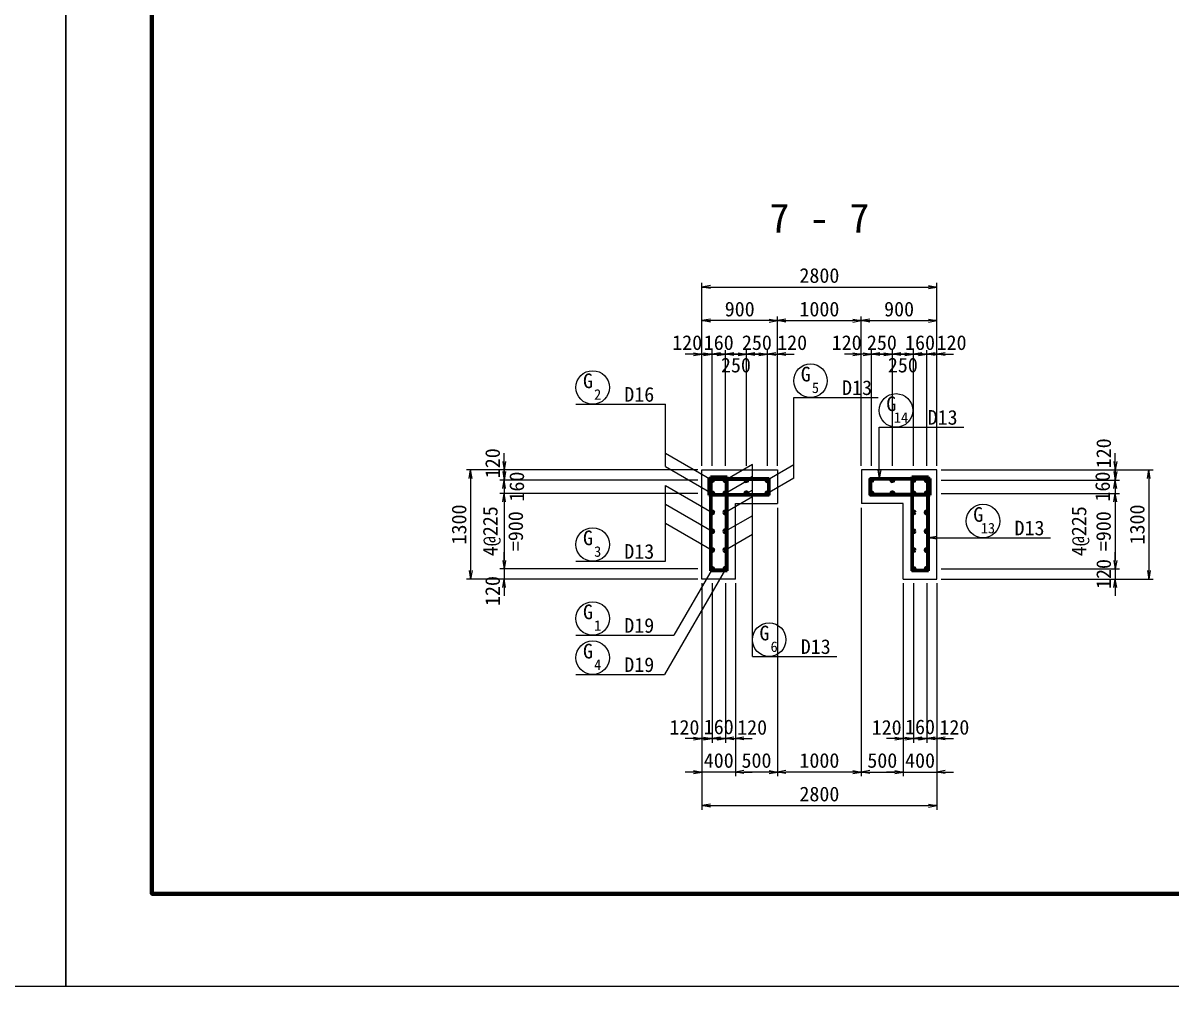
# Model space of a CAD drawing. Header units: millimetres. Extents: x 169470 to 758170, y -17820 to 11880.
# Drawn here: x 211007 to 224694, y -17820 to -6344 of the extents above; entities that cross this region are included whole.
import ezdxf
from ezdxf.enums import TextEntityAlignment as Align

# ---------------------------------------------------------------- set-up
doc = ezdxf.new("R2010")
doc.units = ezdxf.units.MM
doc.header["$LTSCALE"] = 50
doc.header["$PDSIZE"] = 300
doc.layers.get('Defpoints').update_dxf_attribs({"color": 151})
for name, color, linetype, lineweight in [('D-STR', 1, 'Continuous', 25), ('D-STR-DIM', 7, 'Continuous', 13), ('D-STR-HTXT', 7, 'Continuous', 13), ('D-STR-STR1', 2, 'Continuous', 50), ('D-STR-STR2', 6, 'Continuous', 50), ('D-STR-STR2 @ 1', 6, 'Continuous', 50), ('D-STR-TXT', 7, 'Continuous', 13), ('D-TTL', 2, 'Continuous', 140)]:
    doc.layers.add(name, color=color, linetype=linetype, lineweight=lineweight)
doc.styles.add('YOKO_GOTHIC', font='MS Gothic.ttf')
doc.dimstyles.new('S50', dxfattribs={"dimscale": 50, "dimtxt": 3.5, "dimasz": 2, "dimexe": 1, "dimexo": 1, "dimgap": 1, "dimtad": 1, "dimdec": 0, "dimzin": 1, "dimdsep": 46, "dimtxsty": 'YOKO_GOTHIC', "dimblk": 'OPEN', "dimcen": 0, "dimclrd": 256, "dimclre": 256, "dimclrt": 256, "dimaunit": 1, "dimadec": 3, "dimazin": 0, "dimtfac": 1, "dimtdec": 0, "dimtix": 1, "dimtmove": 2, "dimatfit": 3, "dimldrblk": 'OPEN', "dimfxl": 1, "dimlwd": -1, "dimlwe": -1, "dimarcsym": 2})

# ---------------------------------------------------------------- blocks, each defined once
blk = doc.blocks.new('_Open')
at = {"color": 0, "linetype": 'ByBlock', "lineweight": -2}
for p, q in [((-1, 0.17), (0, 0)), ((-1, -0.17), (0, 0)), ((0, 0), (-1, 0))]:
    blk.add_line(p, q, dxfattribs=at)
blk = doc.blocks.new('*D3122')
at = {"layer": 'D-STR-DIM', "transparency": 16777216}
for p, q in [((219102, -11620), (219102, -9841)), ((220002, -11620), (220002, -9841)), ((219902, -9891), (219202, -9891))]:
    blk.add_line(p, q, dxfattribs=at)
at = {"layer": 'Defpoints', "color": 0, "transparency": 16777216}
for p in [(219102, -9891), (219102, -11670), (220002, -11670)]:
    blk.add_point(p, dxfattribs=at)
at = {"layer": 'D-STR-DIM', "transparency": 16777216, "xscale": 100, "yscale": 100, "zscale": 100, "rotation": 180}
blk.add_blockref('_Open', (219102, -9891), dxfattribs=at)
at = {"layer": 'D-STR-DIM', "transparency": 16777216, "xscale": 100, "yscale": 100, "zscale": 100}
blk.add_blockref('_Open', (220002, -9891), dxfattribs=at)
at = {"layer": 'D-STR-DIM', "transparency": 16777216, "insert": (219552, -9754), "char_height": 175, "attachment_point": 5, "style": 'YOKO_GOTHIC'}
blk.add_mtext('900', dxfattribs=at)
blk = doc.blocks.new('*D3123')
at = {"layer": 'D-STR-DIM', "transparency": 16777216}
for p, q in [((220002, -11620), (220002, -9841)), ((221002, -11620), (221002, -9841)), ((220102, -9891), (220902, -9891))]:
    blk.add_line(p, q, dxfattribs=at)
at = {"layer": 'Defpoints', "color": 0, "transparency": 16777216}
for p in [(221002, -9891), (220002, -11670), (221002, -11670)]:
    blk.add_point(p, dxfattribs=at)
at = {"layer": 'D-STR-DIM', "transparency": 16777216, "xscale": 100, "yscale": 100, "zscale": 100, "rotation": 180}
blk.add_blockref('_Open', (220002, -9891), dxfattribs=at)
at = {"layer": 'D-STR-DIM', "transparency": 16777216, "xscale": 100, "yscale": 100, "zscale": 100}
blk.add_blockref('_Open', (221002, -9891), dxfattribs=at)
at = {"layer": 'D-STR-DIM', "transparency": 16777216, "insert": (220502, -9754), "char_height": 175, "attachment_point": 5, "style": 'YOKO_GOTHIC'}
blk.add_mtext('1000', dxfattribs=at)
blk = doc.blocks.new('*D3124')
at = {"layer": 'D-STR-DIM', "transparency": 16777216}
for p, q in [((221002, -11620), (221002, -9841)), ((221902, -11620), (221902, -9841)), ((221102, -9891), (221802, -9891))]:
    blk.add_line(p, q, dxfattribs=at)
at = {"layer": 'Defpoints', "color": 0, "transparency": 16777216}
for p in [(221902, -9891), (221002, -11670), (221902, -11670)]:
    blk.add_point(p, dxfattribs=at)
at = {"layer": 'D-STR-DIM', "transparency": 16777216, "xscale": 100, "yscale": 100, "zscale": 100, "rotation": 180}
blk.add_blockref('_Open', (221002, -9891), dxfattribs=at)
at = {"layer": 'D-STR-DIM', "transparency": 16777216, "xscale": 100, "yscale": 100, "zscale": 100}
blk.add_blockref('_Open', (221902, -9891), dxfattribs=at)
at = {"layer": 'D-STR-DIM', "transparency": 16777216, "insert": (221452, -9754), "char_height": 175, "attachment_point": 5, "style": 'YOKO_GOTHIC'}
blk.add_mtext('900', dxfattribs=at)
blk = doc.blocks.new('*D3125')
at = {"layer": 'D-STR-DIM', "transparency": 16777216}
for p, q in [((219102, -11620), (219102, -9441)), ((221902, -11620), (221902, -9441)), ((219202, -9491), (221802, -9491))]:
    blk.add_line(p, q, dxfattribs=at)
at = {"layer": 'Defpoints', "color": 0, "transparency": 16777216}
for p in [(221902, -9491), (219102, -11670), (221902, -11670)]:
    blk.add_point(p, dxfattribs=at)
at = {"layer": 'D-STR-DIM', "transparency": 16777216, "xscale": 100, "yscale": 100, "zscale": 100, "rotation": 180}
blk.add_blockref('_Open', (219102, -9491), dxfattribs=at)
at = {"layer": 'D-STR-DIM', "transparency": 16777216, "xscale": 100, "yscale": 100, "zscale": 100}
blk.add_blockref('_Open', (221902, -9491), dxfattribs=at)
at = {"layer": 'D-STR-DIM', "transparency": 16777216, "insert": (220502, -9354), "char_height": 175, "attachment_point": 5, "style": 'YOKO_GOTHIC'}
blk.add_mtext('2800', dxfattribs=at)
blk = doc.blocks.new('a')
at = {"layer": 'D-STR-STR2', "lineweight": 50}
for radius in [20, 10]:
    blk.add_circle((0, 0), radius, dxfattribs=at)
blk = doc.blocks.new('*D3130')
at = {"layer": 'D-STR-DIM', "transparency": 16777216}
for p, q in [((219102, -11620), (219102, -10241)), ((219222, -11620), (219222, -10241)), ((219002, -10291), (218902, -10291)), ((219102, -10291), (219222, -10291)), ((219322, -10291), (219422, -10291))]:
    blk.add_line(p, q, dxfattribs=at)
at = {"layer": 'Defpoints', "color": 0, "transparency": 16777216}
for p in [(219222, -10291), (219102, -11670), (219222, -11670)]:
    blk.add_point(p, dxfattribs=at)
at = {"layer": 'D-STR-DIM', "transparency": 16777216, "xscale": 100, "yscale": 100, "zscale": 100}
blk.add_blockref('_Open', (219102, -10291), dxfattribs=at)
at = {"layer": 'D-STR-DIM', "transparency": 16777216, "xscale": 100, "yscale": 100, "zscale": 100, "rotation": 180}
blk.add_blockref('_Open', (219222, -10291), dxfattribs=at)
at = {"layer": 'D-STR-DIM', "transparency": 16777216, "insert": (218926, -10154), "char_height": 175, "attachment_point": 5, "style": 'YOKO_GOTHIC'}
blk.add_mtext('120', dxfattribs=at)
blk = doc.blocks.new('*D3131')
at = {"layer": 'D-STR-DIM', "transparency": 16777216}
for p, q in [((219222, -11620), (219222, -10241)), ((219382, -11620), (219382, -10241)), ((219122, -10291), (219022, -10291)), ((219222, -10291), (219382, -10291)), ((219482, -10291), (219582, -10291))]:
    blk.add_line(p, q, dxfattribs=at)
at = {"layer": 'Defpoints', "color": 0, "transparency": 16777216}
for p in [(219382, -10291), (219222, -11670), (219382, -11670)]:
    blk.add_point(p, dxfattribs=at)
at = {"layer": 'D-STR-DIM', "transparency": 16777216, "xscale": 100, "yscale": 100, "zscale": 100}
blk.add_blockref('_Open', (219222, -10291), dxfattribs=at)
at = {"layer": 'D-STR-DIM', "transparency": 16777216, "xscale": 100, "yscale": 100, "zscale": 100, "rotation": 180}
blk.add_blockref('_Open', (219382, -10291), dxfattribs=at)
at = {"layer": 'D-STR-DIM', "transparency": 16777216, "insert": (219302, -10154), "char_height": 175, "attachment_point": 5, "style": 'YOKO_GOTHIC'}
blk.add_mtext('160', dxfattribs=at)
blk = doc.blocks.new('*D3132')
at = {"layer": 'D-STR-DIM', "transparency": 16777216}
for p, q in [((219382, -11620), (219382, -10241)), ((219632, -11620), (219632, -10241)), ((219282, -10291), (219182, -10291)), ((219382, -10291), (219632, -10291)), ((219732, -10291), (219832, -10291))]:
    blk.add_line(p, q, dxfattribs=at)
at = {"layer": 'Defpoints', "color": 0, "transparency": 16777216}
for p in [(219632, -10291), (219382, -11670), (219632, -11670)]:
    blk.add_point(p, dxfattribs=at)
at = {"layer": 'D-STR-DIM', "transparency": 16777216, "xscale": 100, "yscale": 100, "zscale": 100}
blk.add_blockref('_Open', (219382, -10291), dxfattribs=at)
at = {"layer": 'D-STR-DIM', "transparency": 16777216, "xscale": 100, "yscale": 100, "zscale": 100, "rotation": 180}
blk.add_blockref('_Open', (219632, -10291), dxfattribs=at)
at = {"layer": 'D-STR-DIM', "transparency": 16777216, "insert": (219507, -10422), "char_height": 175, "attachment_point": 5, "style": 'YOKO_GOTHIC'}
blk.add_mtext('250', dxfattribs=at)
blk = doc.blocks.new('*D3133')
at = {"layer": 'D-STR-DIM', "transparency": 16777216}
for p, q in [((219632, -11620), (219632, -10241)), ((219882, -11620), (219882, -10241)), ((219532, -10291), (219432, -10291)), ((219632, -10291), (219882, -10291)), ((219982, -10291), (220082, -10291))]:
    blk.add_line(p, q, dxfattribs=at)
at = {"layer": 'Defpoints', "color": 0, "transparency": 16777216}
for p in [(219882, -10291), (219632, -11670), (219882, -11670)]:
    blk.add_point(p, dxfattribs=at)
at = {"layer": 'D-STR-DIM', "transparency": 16777216, "xscale": 100, "yscale": 100, "zscale": 100}
blk.add_blockref('_Open', (219632, -10291), dxfattribs=at)
at = {"layer": 'D-STR-DIM', "transparency": 16777216, "xscale": 100, "yscale": 100, "zscale": 100, "rotation": 180}
blk.add_blockref('_Open', (219882, -10291), dxfattribs=at)
at = {"layer": 'D-STR-DIM', "transparency": 16777216, "insert": (219757, -10154), "char_height": 175, "attachment_point": 5, "style": 'YOKO_GOTHIC'}
blk.add_mtext('250', dxfattribs=at)
blk = doc.blocks.new('*D3134')
at = {"layer": 'D-STR-DIM', "transparency": 16777216}
for p, q in [((219882, -11620), (219882, -10241)), ((220002, -11620), (220002, -10241)), ((219782, -10291), (219682, -10291)), ((219882, -10291), (220002, -10291)), ((220102, -10291), (220202, -10291))]:
    blk.add_line(p, q, dxfattribs=at)
at = {"layer": 'Defpoints', "color": 0, "transparency": 16777216}
for p in [(220002, -10291), (219882, -11670), (220002, -11670)]:
    blk.add_point(p, dxfattribs=at)
at = {"layer": 'D-STR-DIM', "transparency": 16777216, "xscale": 100, "yscale": 100, "zscale": 100}
blk.add_blockref('_Open', (219882, -10291), dxfattribs=at)
at = {"layer": 'D-STR-DIM', "transparency": 16777216, "xscale": 100, "yscale": 100, "zscale": 100, "rotation": 180}
blk.add_blockref('_Open', (220002, -10291), dxfattribs=at)
at = {"layer": 'D-STR-DIM', "transparency": 16777216, "insert": (220177, -10154), "char_height": 175, "attachment_point": 5, "style": 'YOKO_GOTHIC'}
blk.add_mtext('120', dxfattribs=at)
blk = doc.blocks.new('*D3135')
at = {"layer": 'D-STR-DIM', "transparency": 16777216}
for p, q in [((221782, -11620), (221782, -10241)), ((221902, -11620), (221902, -10241)), ((221682, -10291), (221582, -10291)), ((221902, -10291), (221782, -10291)), ((222002, -10291), (222102, -10291))]:
    blk.add_line(p, q, dxfattribs=at)
at = {"layer": 'Defpoints', "color": 0, "transparency": 16777216}
for p in [(221782, -10291), (221782, -11670), (221902, -11670)]:
    blk.add_point(p, dxfattribs=at)
at = {"layer": 'D-STR-DIM', "transparency": 16777216, "xscale": 100, "yscale": 100, "zscale": 100}
blk.add_blockref('_Open', (221782, -10291), dxfattribs=at)
at = {"layer": 'D-STR-DIM', "transparency": 16777216, "xscale": 100, "yscale": 100, "zscale": 100, "rotation": 180}
blk.add_blockref('_Open', (221902, -10291), dxfattribs=at)
at = {"layer": 'D-STR-DIM', "transparency": 16777216, "insert": (222078, -10154), "char_height": 175, "attachment_point": 5, "style": 'YOKO_GOTHIC'}
blk.add_mtext('120', dxfattribs=at)
blk = doc.blocks.new('*D3136')
at = {"layer": 'D-STR-DIM', "transparency": 16777216}
for p, q in [((221622, -11620), (221622, -10241)), ((221782, -11620), (221782, -10241)), ((221522, -10291), (221422, -10291)), ((221782, -10291), (221622, -10291)), ((221882, -10291), (221982, -10291))]:
    blk.add_line(p, q, dxfattribs=at)
at = {"layer": 'Defpoints', "color": 0, "transparency": 16777216}
for p in [(221622, -10291), (221622, -11670), (221782, -11670)]:
    blk.add_point(p, dxfattribs=at)
at = {"layer": 'D-STR-DIM', "transparency": 16777216, "xscale": 100, "yscale": 100, "zscale": 100}
blk.add_blockref('_Open', (221622, -10291), dxfattribs=at)
at = {"layer": 'D-STR-DIM', "transparency": 16777216, "xscale": 100, "yscale": 100, "zscale": 100, "rotation": 180}
blk.add_blockref('_Open', (221782, -10291), dxfattribs=at)
at = {"layer": 'D-STR-DIM', "transparency": 16777216, "insert": (221702, -10154), "char_height": 175, "attachment_point": 5, "style": 'YOKO_GOTHIC'}
blk.add_mtext('160', dxfattribs=at)
blk = doc.blocks.new('*D3137')
at = {"layer": 'D-STR-DIM', "transparency": 16777216}
for p, q in [((221372, -11620), (221372, -10241)), ((221622, -11620), (221622, -10241)), ((221272, -10291), (221172, -10291)), ((221622, -10291), (221372, -10291)), ((221722, -10291), (221822, -10291))]:
    blk.add_line(p, q, dxfattribs=at)
at = {"layer": 'Defpoints', "color": 0, "transparency": 16777216}
for p in [(221372, -10291), (221372, -11670), (221622, -11670)]:
    blk.add_point(p, dxfattribs=at)
at = {"layer": 'D-STR-DIM', "transparency": 16777216, "xscale": 100, "yscale": 100, "zscale": 100}
blk.add_blockref('_Open', (221372, -10291), dxfattribs=at)
at = {"layer": 'D-STR-DIM', "transparency": 16777216, "xscale": 100, "yscale": 100, "zscale": 100, "rotation": 180}
blk.add_blockref('_Open', (221622, -10291), dxfattribs=at)
at = {"layer": 'D-STR-DIM', "transparency": 16777216, "insert": (221497, -10422), "char_height": 175, "attachment_point": 5, "style": 'YOKO_GOTHIC'}
blk.add_mtext('250', dxfattribs=at)
blk = doc.blocks.new('*D3138')
at = {"layer": 'D-STR-DIM', "transparency": 16777216}
for p, q in [((221122, -11620), (221122, -10241)), ((221372, -11620), (221372, -10241)), ((221022, -10291), (220922, -10291)), ((221372, -10291), (221122, -10291)), ((221472, -10291), (221572, -10291))]:
    blk.add_line(p, q, dxfattribs=at)
at = {"layer": 'Defpoints', "color": 0, "transparency": 16777216}
for p in [(221122, -10291), (221122, -11670), (221372, -11670)]:
    blk.add_point(p, dxfattribs=at)
at = {"layer": 'D-STR-DIM', "transparency": 16777216, "xscale": 100, "yscale": 100, "zscale": 100}
blk.add_blockref('_Open', (221122, -10291), dxfattribs=at)
at = {"layer": 'D-STR-DIM', "transparency": 16777216, "xscale": 100, "yscale": 100, "zscale": 100, "rotation": 180}
blk.add_blockref('_Open', (221372, -10291), dxfattribs=at)
at = {"layer": 'D-STR-DIM', "transparency": 16777216, "insert": (221247, -10154), "char_height": 175, "attachment_point": 5, "style": 'YOKO_GOTHIC'}
blk.add_mtext('250', dxfattribs=at)
blk = doc.blocks.new('*D3139')
at = {"layer": 'D-STR-DIM', "transparency": 16777216}
for p, q in [((221002, -11620), (221002, -10241)), ((221122, -11620), (221122, -10241)), ((220902, -10291), (220802, -10291)), ((221122, -10291), (221002, -10291)), ((221222, -10291), (221322, -10291))]:
    blk.add_line(p, q, dxfattribs=at)
at = {"layer": 'Defpoints', "color": 0, "transparency": 16777216}
for p in [(221002, -10291), (221002, -11670), (221122, -11670)]:
    blk.add_point(p, dxfattribs=at)
at = {"layer": 'D-STR-DIM', "transparency": 16777216, "xscale": 100, "yscale": 100, "zscale": 100}
blk.add_blockref('_Open', (221002, -10291), dxfattribs=at)
at = {"layer": 'D-STR-DIM', "transparency": 16777216, "xscale": 100, "yscale": 100, "zscale": 100, "rotation": 180}
blk.add_blockref('_Open', (221122, -10291), dxfattribs=at)
at = {"layer": 'D-STR-DIM', "transparency": 16777216, "insert": (220827, -10154), "char_height": 175, "attachment_point": 5, "style": 'YOKO_GOTHIC'}
blk.add_mtext('120', dxfattribs=at)
blk = doc.blocks.new('*D3140')
at = {"layer": 'D-STR-DIM', "transparency": 16777216}
for p, q in [((219052, -11670), (216294, -11670)), ((216344, -11770), (216344, -12870)), ((219052, -12970), (216294, -12970))]:
    blk.add_line(p, q, dxfattribs=at)
at = {"layer": 'Defpoints', "color": 0, "transparency": 16777216}
for p in [(219102, -11670), (216344, -12970), (219102, -12970)]:
    blk.add_point(p, dxfattribs=at)
at = {"layer": 'D-STR-DIM', "transparency": 16777216, "xscale": 100, "yscale": 100, "zscale": 100}
for p, rotation in [((216344, -11670), 90), ((216344, -12970), 270)]:
    blk.add_blockref('_Open', p, dxfattribs=dict(at, rotation=rotation))
at = {"layer": 'D-STR-DIM', "transparency": 16777216, "insert": (216207, -12320), "char_height": 175, "attachment_point": 5, "rotation": 90, "style": 'YOKO_GOTHIC'}
blk.add_mtext('1300', dxfattribs=at)
blk = doc.blocks.new('*D3141')
at = {"layer": 'D-STR-DIM', "transparency": 16777216}
for p, q in [((216744, -11570), (216744, -11470)), ((219052, -11670), (216694, -11670)), ((216744, -11670), (216744, -11790)), ((219052, -11790), (216694, -11790)), ((216744, -11890), (216744, -11990))]:
    blk.add_line(p, q, dxfattribs=at)
at = {"layer": 'Defpoints', "color": 0, "transparency": 16777216}
for p in [(219102, -11670), (216744, -11790), (219102, -11790)]:
    blk.add_point(p, dxfattribs=at)
at = {"layer": 'D-STR-DIM', "transparency": 16777216, "xscale": 100, "yscale": 100, "zscale": 100}
for p, rotation in [((216744, -11670), 270), ((216744, -11790), 90)]:
    blk.add_blockref('_Open', p, dxfattribs=dict(at, rotation=rotation))
at = {"layer": 'D-STR-DIM', "transparency": 16777216, "insert": (216607, -11590), "char_height": 175, "attachment_point": 5, "rotation": 90, "style": 'YOKO_GOTHIC'}
blk.add_mtext('120', dxfattribs=at)
blk = doc.blocks.new('*D3142')
at = {"layer": 'D-STR-DIM', "transparency": 16777216}
for p, q in [((216744, -11690), (216744, -11590)), ((219052, -11790), (216694, -11790)), ((216744, -11790), (216744, -11950)), ((219052, -11950), (216694, -11950)), ((216744, -12050), (216744, -12150))]:
    blk.add_line(p, q, dxfattribs=at)
at = {"layer": 'Defpoints', "color": 0, "transparency": 16777216}
for p in [(219102, -11790), (216744, -11950), (219102, -11950)]:
    blk.add_point(p, dxfattribs=at)
at = {"layer": 'D-STR-DIM', "transparency": 16777216, "xscale": 100, "yscale": 100, "zscale": 100}
for p, rotation in [((216744, -11790), 270), ((216744, -11950), 90)]:
    blk.add_blockref('_Open', p, dxfattribs=dict(at, rotation=rotation))
at = {"layer": 'D-STR-DIM', "transparency": 16777216, "insert": (216895, -11868), "char_height": 175, "attachment_point": 5, "rotation": 90, "style": 'YOKO_GOTHIC'}
blk.add_mtext('160', dxfattribs=at)
blk = doc.blocks.new('*D3143')
at = {"layer": 'D-STR-DIM', "transparency": 16777216}
for p, q in [((219052, -11950), (216694, -11950)), ((216744, -12050), (216744, -12750)), ((219052, -12850), (216694, -12850))]:
    blk.add_line(p, q, dxfattribs=at)
at = {"layer": 'Defpoints', "color": 0, "transparency": 16777216}
for p in [(219102, -11950), (216744, -12850), (219102, -12850)]:
    blk.add_point(p, dxfattribs=at)
at = {"layer": 'D-STR-DIM', "transparency": 16777216, "xscale": 100, "yscale": 100, "zscale": 100}
for p, rotation in [((216744, -11950), 90), ((216744, -12850), 270)]:
    blk.add_blockref('_Open', p, dxfattribs=dict(at, rotation=rotation))
at = {"layer": 'D-STR-DIM', "transparency": 16777216, "char_height": 175, "attachment_point": 5, "rotation": 90, "style": 'YOKO_GOTHIC'}
for s, insert in [('4@225', (216597, -12400)), ('=900', (216882, -12400))]:
    blk.add_mtext(s, dxfattribs=dict(at, insert=insert))
blk = doc.blocks.new('*D3144')
at = {"layer": 'D-STR-DIM', "transparency": 16777216}
for p, q in [((216744, -12750), (216744, -12650)), ((219052, -12850), (216694, -12850)), ((216744, -12850), (216744, -12970)), ((219052, -12970), (216694, -12970)), ((216744, -13070), (216744, -13170))]:
    blk.add_line(p, q, dxfattribs=at)
at = {"layer": 'Defpoints', "color": 0, "transparency": 16777216}
for p in [(219102, -12850), (216744, -12970), (219102, -12970)]:
    blk.add_point(p, dxfattribs=at)
at = {"layer": 'D-STR-DIM', "transparency": 16777216, "xscale": 100, "yscale": 100, "zscale": 100}
for p, rotation in [((216744, -12850), 270), ((216744, -12970), 90)]:
    blk.add_blockref('_Open', p, dxfattribs=dict(at, rotation=rotation))
at = {"layer": 'D-STR-DIM', "transparency": 16777216, "insert": (216607, -13113), "char_height": 175, "attachment_point": 5, "rotation": 90, "style": 'YOKO_GOTHIC'}
blk.add_mtext('120', dxfattribs=at)
blk = doc.blocks.new('*D3145')
at = {"layer": 'D-STR-DIM', "transparency": 16777216}
for p, q in [((221952, -11670), (224480, -11670)), ((224430, -11770), (224430, -12870)), ((221952, -12970), (224480, -12970))]:
    blk.add_line(p, q, dxfattribs=at)
at = {"layer": 'Defpoints', "color": 0, "transparency": 16777216}
for p in [(221902, -11670), (221902, -12970), (224430, -12970)]:
    blk.add_point(p, dxfattribs=at)
at = {"layer": 'D-STR-DIM', "transparency": 16777216, "xscale": 100, "yscale": 100, "zscale": 100}
for p, rotation in [((224430, -11670), 90), ((224430, -12970), 270)]:
    blk.add_blockref('_Open', p, dxfattribs=dict(at, rotation=rotation))
at = {"layer": 'D-STR-DIM', "transparency": 16777216, "insert": (224292, -12320), "char_height": 175, "attachment_point": 5, "rotation": 90, "style": 'YOKO_GOTHIC'}
blk.add_mtext('1300', dxfattribs=at)
blk = doc.blocks.new('*D3146')
at = {"layer": 'D-STR-DIM', "transparency": 16777216}
for p, q in [((224030, -11570), (224030, -11470)), ((221952, -11670), (224080, -11670)), ((224030, -11670), (224030, -11790)), ((221952, -11790), (224080, -11790)), ((224030, -11890), (224030, -11990))]:
    blk.add_line(p, q, dxfattribs=at)
at = {"layer": 'Defpoints', "color": 0, "transparency": 16777216}
for p in [(221902, -11670), (221902, -11790), (224030, -11790)]:
    blk.add_point(p, dxfattribs=at)
at = {"layer": 'D-STR-DIM', "transparency": 16777216, "xscale": 100, "yscale": 100, "zscale": 100}
for p, rotation in [((224030, -11670), 270), ((224030, -11790), 90)]:
    blk.add_blockref('_Open', p, dxfattribs=dict(at, rotation=rotation))
at = {"layer": 'D-STR-DIM', "transparency": 16777216, "insert": (223892, -11472), "char_height": 175, "attachment_point": 5, "rotation": 90, "style": 'YOKO_GOTHIC'}
blk.add_mtext('120', dxfattribs=at)
blk = doc.blocks.new('*D3147')
at = {"layer": 'D-STR-DIM', "transparency": 16777216}
for p, q in [((224030, -11690), (224030, -11590)), ((221952, -11790), (224080, -11790)), ((224030, -11790), (224030, -11950)), ((221952, -11950), (224080, -11950)), ((224030, -12050), (224030, -12150))]:
    blk.add_line(p, q, dxfattribs=at)
at = {"layer": 'Defpoints', "color": 0, "transparency": 16777216}
for p in [(221902, -11790), (221902, -11950), (224030, -11950)]:
    blk.add_point(p, dxfattribs=at)
at = {"layer": 'D-STR-DIM', "transparency": 16777216, "xscale": 100, "yscale": 100, "zscale": 100}
for p, rotation in [((224030, -11790), 270), ((224030, -11950), 90)]:
    blk.add_blockref('_Open', p, dxfattribs=dict(at, rotation=rotation))
at = {"layer": 'D-STR-DIM', "transparency": 16777216, "insert": (223879, -11868), "char_height": 175, "attachment_point": 5, "rotation": 90, "style": 'YOKO_GOTHIC'}
blk.add_mtext('160', dxfattribs=at)
blk = doc.blocks.new('*D3148')
at = {"layer": 'D-STR-DIM', "transparency": 16777216}
for p, q in [((221952, -11950), (224080, -11950)), ((224030, -12050), (224030, -12750)), ((221952, -12850), (224080, -12850))]:
    blk.add_line(p, q, dxfattribs=at)
at = {"layer": 'Defpoints', "color": 0, "transparency": 16777216}
for p in [(221902, -11950), (221902, -12850), (224030, -12850)]:
    blk.add_point(p, dxfattribs=at)
at = {"layer": 'D-STR-DIM', "transparency": 16777216, "xscale": 100, "yscale": 100, "zscale": 100}
for p, rotation in [((224030, -11950), 90), ((224030, -12850), 270)]:
    blk.add_blockref('_Open', p, dxfattribs=dict(at, rotation=rotation))
at = {"layer": 'D-STR-DIM', "transparency": 16777216, "insert": (223744, -12400), "char_height": 175, "attachment_point": 5, "rotation": 90, "style": 'YOKO_GOTHIC'}
blk.add_mtext('4@225\\P=900', dxfattribs=at)
blk = doc.blocks.new('*D3149')
at = {"layer": 'D-STR-DIM', "transparency": 16777216}
for p, q in [((224030, -12750), (224030, -12650)), ((221952, -12850), (224080, -12850)), ((224030, -12850), (224030, -12970)), ((221952, -12970), (224080, -12970)), ((224030, -13070), (224030, -13170))]:
    blk.add_line(p, q, dxfattribs=at)
at = {"layer": 'Defpoints', "color": 0, "transparency": 16777216}
for p in [(221902, -12850), (221902, -12970), (224030, -12970)]:
    blk.add_point(p, dxfattribs=at)
at = {"layer": 'D-STR-DIM', "transparency": 16777216, "xscale": 100, "yscale": 100, "zscale": 100}
for p, rotation in [((224030, -12850), 270), ((224030, -12970), 90)]:
    blk.add_blockref('_Open', p, dxfattribs=dict(at, rotation=rotation))
at = {"layer": 'D-STR-DIM', "transparency": 16777216, "insert": (223892, -12910), "char_height": 175, "attachment_point": 5, "rotation": 90, "style": 'YOKO_GOTHIC'}
blk.add_mtext('120', dxfattribs=at)
blk = doc.blocks.new('*D3150')
at = {"layer": 'D-STR-DIM', "transparency": 16777216}
for p, q in [((219102, -13020), (219102, -15720)), ((221902, -13020), (221902, -15720)), ((219202, -15670), (221802, -15670))]:
    blk.add_line(p, q, dxfattribs=at)
at = {"layer": 'Defpoints', "color": 0, "transparency": 16777216}
for p in [(219102, -12970), (221902, -12970), (221902, -15670)]:
    blk.add_point(p, dxfattribs=at)
at = {"layer": 'D-STR-DIM', "transparency": 16777216, "xscale": 100, "yscale": 100, "zscale": 100, "rotation": 180}
blk.add_blockref('_Open', (219102, -15670), dxfattribs=at)
at = {"layer": 'D-STR-DIM', "transparency": 16777216, "xscale": 100, "yscale": 100, "zscale": 100}
blk.add_blockref('_Open', (221902, -15670), dxfattribs=at)
at = {"layer": 'D-STR-DIM', "transparency": 16777216, "insert": (220502, -15533), "char_height": 175, "attachment_point": 5, "style": 'YOKO_GOTHIC'}
blk.add_mtext('2800', dxfattribs=at)
blk = doc.blocks.new('*D3151')
at = {"layer": 'D-STR-DIM', "transparency": 16777216}
for p, q in [((220002, -12120), (220002, -15320)), ((221002, -12120), (221002, -15320)), ((220902, -15270), (220102, -15270))]:
    blk.add_line(p, q, dxfattribs=at)
at = {"layer": 'Defpoints', "color": 0, "transparency": 16777216}
for p in [(220002, -12070), (221002, -12070), (220002, -15270)]:
    blk.add_point(p, dxfattribs=at)
at = {"layer": 'D-STR-DIM', "transparency": 16777216, "xscale": 100, "yscale": 100, "zscale": 100, "rotation": 180}
blk.add_blockref('_Open', (220002, -15270), dxfattribs=at)
at = {"layer": 'D-STR-DIM', "transparency": 16777216, "xscale": 100, "yscale": 100, "zscale": 100}
blk.add_blockref('_Open', (221002, -15270), dxfattribs=at)
at = {"layer": 'D-STR-DIM', "transparency": 16777216, "insert": (220502, -15133), "char_height": 175, "attachment_point": 5, "style": 'YOKO_GOTHIC'}
blk.add_mtext('1000', dxfattribs=at)
blk = doc.blocks.new('*D3152')
at = {"layer": 'D-STR-DIM', "transparency": 16777216}
for p, q in [((219102, -13020), (219102, -15320)), ((219502, -13020), (219502, -15320)), ((219002, -15270), (218902, -15270)), ((219502, -15270), (219102, -15270)), ((219602, -15270), (219702, -15270))]:
    blk.add_line(p, q, dxfattribs=at)
at = {"layer": 'Defpoints', "color": 0, "transparency": 16777216}
for p in [(219102, -12970), (219502, -12970), (219102, -15270)]:
    blk.add_point(p, dxfattribs=at)
at = {"layer": 'D-STR-DIM', "transparency": 16777216, "xscale": 100, "yscale": 100, "zscale": 100}
blk.add_blockref('_Open', (219102, -15270), dxfattribs=at)
at = {"layer": 'D-STR-DIM', "transparency": 16777216, "xscale": 100, "yscale": 100, "zscale": 100, "rotation": 180}
blk.add_blockref('_Open', (219502, -15270), dxfattribs=at)
at = {"layer": 'D-STR-DIM', "transparency": 16777216, "insert": (219302, -15133), "char_height": 175, "attachment_point": 5, "style": 'YOKO_GOTHIC'}
blk.add_mtext('400', dxfattribs=at)
blk = doc.blocks.new('*D3153')
at = {"layer": 'D-STR-DIM', "transparency": 16777216}
for p, q in [((219102, -13020), (219102, -14920)), ((219222, -13020), (219222, -14920)), ((219002, -14870), (218902, -14870)), ((219102, -14870), (219222, -14870)), ((219322, -14870), (219422, -14870))]:
    blk.add_line(p, q, dxfattribs=at)
at = {"layer": 'Defpoints', "color": 0, "transparency": 16777216}
for p in [(219102, -12970), (219222, -12970), (219222, -14870)]:
    blk.add_point(p, dxfattribs=at)
at = {"layer": 'D-STR-DIM', "transparency": 16777216, "xscale": 100, "yscale": 100, "zscale": 100}
blk.add_blockref('_Open', (219102, -14870), dxfattribs=at)
at = {"layer": 'D-STR-DIM', "transparency": 16777216, "xscale": 100, "yscale": 100, "zscale": 100, "rotation": 180}
blk.add_blockref('_Open', (219222, -14870), dxfattribs=at)
at = {"layer": 'D-STR-DIM', "transparency": 16777216, "insert": (218893, -14738), "char_height": 175, "attachment_point": 5, "style": 'YOKO_GOTHIC'}
blk.add_mtext('120', dxfattribs=at)
blk = doc.blocks.new('*D3154')
at = {"layer": 'D-STR-DIM', "transparency": 16777216}
for p, q in [((219222, -13020), (219222, -14920)), ((219382, -13020), (219382, -14920)), ((219122, -14870), (219022, -14870)), ((219222, -14870), (219382, -14870)), ((219482, -14870), (219582, -14870))]:
    blk.add_line(p, q, dxfattribs=at)
at = {"layer": 'Defpoints', "color": 0, "transparency": 16777216}
for p in [(219222, -12970), (219382, -12970), (219382, -14870)]:
    blk.add_point(p, dxfattribs=at)
at = {"layer": 'D-STR-DIM', "transparency": 16777216, "xscale": 100, "yscale": 100, "zscale": 100}
blk.add_blockref('_Open', (219222, -14870), dxfattribs=at)
at = {"layer": 'D-STR-DIM', "transparency": 16777216, "xscale": 100, "yscale": 100, "zscale": 100, "rotation": 180}
blk.add_blockref('_Open', (219382, -14870), dxfattribs=at)
at = {"layer": 'D-STR-DIM', "transparency": 16777216, "insert": (219302, -14733), "char_height": 175, "attachment_point": 5, "style": 'YOKO_GOTHIC'}
blk.add_mtext('160', dxfattribs=at)
blk = doc.blocks.new('*D3155')
at = {"layer": 'D-STR-DIM', "transparency": 16777216}
for p, q in [((219382, -13020), (219382, -14920)), ((219502, -13020), (219502, -14920)), ((219282, -14870), (219182, -14870)), ((219382, -14870), (219502, -14870)), ((219602, -14870), (219702, -14870))]:
    blk.add_line(p, q, dxfattribs=at)
at = {"layer": 'Defpoints', "color": 0, "transparency": 16777216}
for p in [(219382, -12970), (219502, -12970), (219502, -14870)]:
    blk.add_point(p, dxfattribs=at)
at = {"layer": 'D-STR-DIM', "transparency": 16777216, "xscale": 100, "yscale": 100, "zscale": 100}
blk.add_blockref('_Open', (219382, -14870), dxfattribs=at)
at = {"layer": 'D-STR-DIM', "transparency": 16777216, "xscale": 100, "yscale": 100, "zscale": 100, "rotation": 180}
blk.add_blockref('_Open', (219502, -14870), dxfattribs=at)
at = {"layer": 'D-STR-DIM', "transparency": 16777216, "insert": (219700, -14739), "char_height": 175, "attachment_point": 5, "style": 'YOKO_GOTHIC'}
blk.add_mtext('120', dxfattribs=at)
blk = doc.blocks.new('*D3156')
at = {"layer": 'D-STR-DIM', "transparency": 16777216}
for p, q in [((220002, -12120), (220002, -15320)), ((219502, -13020), (219502, -15320)), ((219902, -15270), (219602, -15270))]:
    blk.add_line(p, q, dxfattribs=at)
at = {"layer": 'Defpoints', "color": 0, "transparency": 16777216}
for p in [(220002, -12070), (219502, -12970), (219502, -15270)]:
    blk.add_point(p, dxfattribs=at)
at = {"layer": 'D-STR-DIM', "transparency": 16777216, "xscale": 100, "yscale": 100, "zscale": 100, "rotation": 180}
blk.add_blockref('_Open', (219502, -15270), dxfattribs=at)
at = {"layer": 'D-STR-DIM', "transparency": 16777216, "xscale": 100, "yscale": 100, "zscale": 100}
blk.add_blockref('_Open', (220002, -15270), dxfattribs=at)
at = {"layer": 'D-STR-DIM', "transparency": 16777216, "insert": (219752, -15133), "char_height": 175, "attachment_point": 5, "style": 'YOKO_GOTHIC'}
blk.add_mtext('500', dxfattribs=at)
blk = doc.blocks.new('*D3157')
at = {"layer": 'D-STR-DIM', "transparency": 16777216}
for p, q in [((221502, -13020), (221502, -15320)), ((221902, -13020), (221902, -15320)), ((221402, -15270), (221302, -15270)), ((221502, -15270), (221902, -15270)), ((222002, -15270), (222102, -15270))]:
    blk.add_line(p, q, dxfattribs=at)
at = {"layer": 'Defpoints', "color": 0, "transparency": 16777216}
for p in [(221502, -12970), (221902, -12970), (221902, -15270)]:
    blk.add_point(p, dxfattribs=at)
at = {"layer": 'D-STR-DIM', "transparency": 16777216, "xscale": 100, "yscale": 100, "zscale": 100}
blk.add_blockref('_Open', (221502, -15270), dxfattribs=at)
at = {"layer": 'D-STR-DIM', "transparency": 16777216, "xscale": 100, "yscale": 100, "zscale": 100, "rotation": 180}
blk.add_blockref('_Open', (221902, -15270), dxfattribs=at)
at = {"layer": 'D-STR-DIM', "transparency": 16777216, "insert": (221702, -15133), "char_height": 175, "attachment_point": 5, "style": 'YOKO_GOTHIC'}
blk.add_mtext('400', dxfattribs=at)
blk = doc.blocks.new('*D3158')
at = {"layer": 'D-STR-DIM', "transparency": 16777216}
for p, q in [((221782, -13020), (221782, -14920)), ((221902, -13020), (221902, -14920)), ((221682, -14870), (221582, -14870)), ((221902, -14870), (221782, -14870)), ((222002, -14870), (222102, -14870))]:
    blk.add_line(p, q, dxfattribs=at)
at = {"layer": 'Defpoints', "color": 0, "transparency": 16777216}
for p in [(221782, -12970), (221902, -12970), (221782, -14870)]:
    blk.add_point(p, dxfattribs=at)
at = {"layer": 'D-STR-DIM', "transparency": 16777216, "xscale": 100, "yscale": 100, "zscale": 100}
blk.add_blockref('_Open', (221782, -14870), dxfattribs=at)
at = {"layer": 'D-STR-DIM', "transparency": 16777216, "xscale": 100, "yscale": 100, "zscale": 100, "rotation": 180}
blk.add_blockref('_Open', (221902, -14870), dxfattribs=at)
at = {"layer": 'D-STR-DIM', "transparency": 16777216, "insert": (222111, -14738), "char_height": 175, "attachment_point": 5, "style": 'YOKO_GOTHIC'}
blk.add_mtext('120', dxfattribs=at)
blk = doc.blocks.new('*D3159')
at = {"layer": 'D-STR-DIM', "transparency": 16777216}
for p, q in [((221622, -13020), (221622, -14920)), ((221782, -13020), (221782, -14920)), ((221522, -14870), (221422, -14870)), ((221782, -14870), (221622, -14870)), ((221882, -14870), (221982, -14870))]:
    blk.add_line(p, q, dxfattribs=at)
at = {"layer": 'Defpoints', "color": 0, "transparency": 16777216}
for p in [(221622, -12970), (221782, -12970), (221622, -14870)]:
    blk.add_point(p, dxfattribs=at)
at = {"layer": 'D-STR-DIM', "transparency": 16777216, "xscale": 100, "yscale": 100, "zscale": 100}
blk.add_blockref('_Open', (221622, -14870), dxfattribs=at)
at = {"layer": 'D-STR-DIM', "transparency": 16777216, "xscale": 100, "yscale": 100, "zscale": 100, "rotation": 180}
blk.add_blockref('_Open', (221782, -14870), dxfattribs=at)
at = {"layer": 'D-STR-DIM', "transparency": 16777216, "insert": (221702, -14733), "char_height": 175, "attachment_point": 5, "style": 'YOKO_GOTHIC'}
blk.add_mtext('160', dxfattribs=at)
blk = doc.blocks.new('*D3160')
at = {"layer": 'D-STR-DIM', "transparency": 16777216}
for p, q in [((221502, -13020), (221502, -14920)), ((221622, -13020), (221622, -14920)), ((221402, -14870), (221302, -14870)), ((221622, -14870), (221502, -14870)), ((221722, -14870), (221822, -14870))]:
    blk.add_line(p, q, dxfattribs=at)
at = {"layer": 'Defpoints', "color": 0, "transparency": 16777216}
for p in [(221502, -12970), (221622, -12970), (221502, -14870)]:
    blk.add_point(p, dxfattribs=at)
at = {"layer": 'D-STR-DIM', "transparency": 16777216, "xscale": 100, "yscale": 100, "zscale": 100}
blk.add_blockref('_Open', (221502, -14870), dxfattribs=at)
at = {"layer": 'D-STR-DIM', "transparency": 16777216, "xscale": 100, "yscale": 100, "zscale": 100, "rotation": 180}
blk.add_blockref('_Open', (221622, -14870), dxfattribs=at)
at = {"layer": 'D-STR-DIM', "transparency": 16777216, "insert": (221304, -14739), "char_height": 175, "attachment_point": 5, "style": 'YOKO_GOTHIC'}
blk.add_mtext('120', dxfattribs=at)
blk = doc.blocks.new('*D3161')
at = {"layer": 'D-STR-DIM', "transparency": 16777216}
for p, q in [((221002, -12120), (221002, -15320)), ((221502, -13020), (221502, -15320)), ((221102, -15270), (221402, -15270))]:
    blk.add_line(p, q, dxfattribs=at)
at = {"layer": 'Defpoints', "color": 0, "transparency": 16777216}
for p in [(221002, -12070), (221502, -12970), (221502, -15270)]:
    blk.add_point(p, dxfattribs=at)
at = {"layer": 'D-STR-DIM', "transparency": 16777216, "xscale": 100, "yscale": 100, "zscale": 100, "rotation": 180}
blk.add_blockref('_Open', (221002, -15270), dxfattribs=at)
at = {"layer": 'D-STR-DIM', "transparency": 16777216, "xscale": 100, "yscale": 100, "zscale": 100}
blk.add_blockref('_Open', (221502, -15270), dxfattribs=at)
at = {"layer": 'D-STR-DIM', "transparency": 16777216, "insert": (221252, -15133), "char_height": 175, "attachment_point": 5, "style": 'YOKO_GOTHIC'}
blk.add_mtext('500', dxfattribs=at)

msp = doc.modelspace()

# ---------------------------------------------------------------- linework, layer by layer
at = {"layer": 'D-STR'}
for p, q in [((219102.18, -12970.49), (219102.18, -11670.49)), ((219102.18, -11670.49), (220002.18, -11670.49)), ((220002.18, -11670.49), (220002.18, -12070.49)), ((221902.18, -11670.49), (221002.18, -11670.49)), ((221002.18, -11670.49), (221002.18, -12070.49)), ((221902.18, -12970.49), (221902.18, -11670.49)), ((219502.18, -12970.49), (219502.18, -12070.49)), ((219502.18, -12070.49), (220002.18, -12070.49)), ((221502.18, -12070.49), (221002.18, -12070.49)), ((221502.18, -12970.49), (221502.18, -12070.49)), ((219502.18, -12970.49), (219102.18, -12970.49)), ((221502.18, -12970.49), (221902.18, -12970.49))]:
    msp.add_line(p, q, dxfattribs=at)
at = {"layer": 'D-STR-HTXT'}
for p, q in [((220195.84, -10807.2), (221202.4, -10807.2)), ((220195.84, -11769.4), (220195.84, -10807.2)), ((217599.51, -10886.99), (218666.18, -10886.99)), ((218666.18, -11629.48), (218666.18, -10886.99)), ((221215.88, -11160.99), (222222.44, -11160.99)), ((218666.18, -11469.48), (219222.18, -11790.49)), ((218666.18, -11629.48), (219222.18, -11950.49)), ((219703.13, -11605.19), (219382.18, -11790.49)), ((219703.13, -13892.65), (219703.13, -11605.19)), ((220195.84, -11609.4), (219882.18, -11790.49)), ((219703.13, -11765.19), (219382.18, -11950.49)), ((219703.13, -11749.52), (219632.18, -11790.49)), ((220195.84, -11769.4), (219882.18, -11950.49)), ((218666.18, -12758.74), (218666.18, -11854.48)), ((218666.18, -11854.48), (219222.18, -12175.49)), ((219703.13, -11990.19), (219382.18, -12175.49)), ((219703.13, -11909.52), (219632.18, -11950.49)), ((218666.18, -12079.48), (219222.18, -12400.49)), ((218666.18, -12304.48), (219222.18, -12625.49)), ((219703.13, -12215.19), (219382.18, -12400.49)), ((219703.13, -12440.19), (219382.18, -12625.49)), ((222252.18, -12479.41), (223258.74, -12479.41)), ((217599.51, -12758.74), (218666.18, -12758.74)), ((219382.18, -12850.49), (218656.23, -14107.88)), ((219222.18, -12850.49), (218766.08, -13640.48)), ((217599.51, -13640.48), (218766.08, -13640.48)), ((219703.13, -13892.65), (220709.69, -13892.65)), ((217599.51, -14107.88), (218656.23, -14107.88))]:
    msp.add_line(p, q, dxfattribs=at)
for centre in [(217799.51, -10686.99), (220395.84, -10607.2), (221415.88, -10960.99), (222452.18, -12279.41), (217799.51, -12558.74), (217799.51, -13440.48), (219903.13, -13692.65), (217799.51, -13907.88)]:
    msp.add_circle(centre, 200, dxfattribs=at)
at = {"layer": 'D-STR-STR1'}
for p, q in [((219182.18, -11770.49), (219902.18, -11770.49)), ((219182.18, -11770.49), (219182.18, -11970.49)), ((219202.18, -11750.49), (219202.18, -12870.49)), ((219202.18, -11750.49), (219402.18, -11750.49)), ((219402.18, -12870.49), (219402.18, -11750.49)), ((219902.18, -11970.49), (219902.18, -11770.49)), ((221822.18, -11770.49), (221102.18, -11770.49)), ((221102.18, -11970.49), (221102.18, -11770.49)), ((221602.18, -12870.49), (221602.18, -11750.49)), ((221802.18, -11750.49), (221602.18, -11750.49)), ((221802.18, -11750.49), (221802.18, -12870.49)), ((221822.18, -11770.49), (221822.18, -11970.49)), ((219182.18, -11970.49), (219902.18, -11970.49)), ((221822.18, -11970.49), (221102.18, -11970.49)), ((219202.18, -12870.49), (219402.18, -12870.49)), ((221802.18, -12870.49), (221602.18, -12870.49))]:
    msp.add_line(p, q, dxfattribs=at)
at = {"layer": 'D-TTL'}
msp.add_lwpolyline([(212544.53, 10780), (212544.53, -16720), (252544.53, -16720), (252544.53, 10780)], close=True, dxfattribs=at)
at = {"layer": 'Defpoints'}
for p, q in [((219222.18, -11790.49), (219882.18, -11790.49)), ((219222.18, -12850.49), (219222.18, -11790.49)), ((219382.18, -12850.49), (219382.18, -11790.49)), ((219882.18, -11790.49), (219882.18, -11950.49)), ((221782.18, -11790.49), (221122.18, -11790.49)), ((221122.18, -11790.49), (221122.18, -11950.49)), ((221622.18, -12850.49), (221622.18, -11790.49)), ((221782.18, -12850.49), (221782.18, -11790.49)), ((219222.18, -11950.49), (219882.18, -11950.49)), ((221782.18, -11950.49), (221122.18, -11950.49)), ((219382.18, -12850.49), (219222.18, -12850.49)), ((221622.18, -12850.49), (221782.18, -12850.49))]:
    msp.add_line(p, q, dxfattribs=at)
at = {"layer": 'Defpoints', "color": 1}
for points in [[(169469.53, 11880), (169469.53, -17820), (211519.53, -17820), (211519.53, 11880)], [(211519.53, 11880), (211519.53, -17820), (253569.53, -17820), (253569.53, 11880)]]:
    msp.add_lwpolyline(points, close=True, dxfattribs=at)

# ---------------------------------------------------------------- block references
at = {"layer": 'D-STR-STR2 @ 1', "xscale": -1}
for p in [(219222.18, -11790.49), (219382.18, -11790.49), (219632.18, -11790.49), (219882.18, -11790.49), (219222.18, -11950.49), (219382.18, -11950.49), (219632.18, -11950.49), (219882.18, -11950.49), (219222.18, -12175.49), (219382.18, -12175.49), (219222.18, -12400.49), (219382.18, -12400.49), (219222.18, -12625.49), (219382.18, -12625.49), (219222.18, -12850.49), (219382.18, -12850.49)]:
    msp.add_blockref('a', p, dxfattribs=at)
at = {"layer": 'D-STR-STR2 @ 1'}
for p in [(221122.18, -11790.49), (221372.18, -11790.49), (221622.18, -11790.49), (221782.18, -11790.49), (221122.18, -11950.49), (221372.18, -11950.49), (221622.18, -11950.49), (221782.18, -11950.49), (221622.18, -12175.49), (221782.18, -12175.49), (221622.18, -12400.49), (221782.18, -12400.49), (221622.18, -12625.49), (221782.18, -12625.49), (221622.18, -12850.49), (221782.18, -12850.49)]:
    msp.add_blockref('a', p, dxfattribs=at)

# ---------------------------------------------------------------- texts
at = {"layer": 'D-STR-TXT', "style": 'YOKO_GOTHIC'}
for s, height, p in [('7 - 7', 350, (220502.18, -8843.69)), ('G', 175, (217743.24, -10695.31)), ('G', 175, (220339.56, -10615.52)), ('5', 125, (220455.22, -10753.32)), ('2', 125, (217858.9, -10833.11)), ('G', 175, (221359.6, -10969.31)), ('14', 125, (221475.26, -11107.11)), ('G', 175, (222395.91, -12287.73)), ('13', 125, (222511.57, -12425.53)), ('G', 175, (217743.24, -12567.05)), ('3', 125, (217858.9, -12704.86)), ('G', 175, (217743.24, -13448.8)), ('1', 125, (217858.9, -13586.6)), ('G', 175, (219846.85, -13700.97)), ('G', 175, (217743.24, -13916.19)), ('6', 125, (219962.52, -13838.77)), ('4', 125, (217858.9, -14054))]:
    msp.add_text(s, height=height, dxfattribs=at).set_placement(p, align=Align.CENTER)
for s, p in [('D13', (220772.36, -10777.2)), ('D16', (218176.03, -10856.99)), ('D13', (221792.4, -11130.99)), ('D13', (222828.7, -12449.41)), ('D13', (218176.03, -12728.74)), ('D19', (218176.03, -13610.48)), ('D13', (220279.65, -13862.65)), ('D19', (218176.03, -14077.88))]:
    msp.add_text(s, height=175, dxfattribs=at).set_placement(p)

# ---------------------------------------------------------------- dimensions: what is measured, and where the dimension line sits
at = {"layer": 'D-STR-DIM'}
for base, p1, p2, picture, middle in [((221902.18, -9491.29), (219102.18, -11670.49), (221902.18, -11670.49), '*D3125', (220502.18, -9353.79)), ((219102.18, -9891.29), (220002.18, -11670.49), (219102.18, -11670.49), '*D3122', (219552.18, -9753.79)), ((221002.18, -9891.29), (220002.18, -11670.49), (221002.18, -11670.49), '*D3123', (220502.18, -9753.79)), ((221902.18, -9891.29), (221002.18, -11670.49), (221902.18, -11670.49), '*D3124', (221452.18, -9753.79)), ((219382.18, -10291.29), (219222.18, -11670.49), (219382.18, -11670.49), '*D3131', (219302.18, -10153.79)), ((219882.18, -10291.29), (219632.18, -11670.49), (219882.18, -11670.49), '*D3133', (219757.18, -10153.79)), ((219502.18, -15270.49), (220002.18, -12070.49), (219502.18, -12970.49), '*D3156', (219752.18, -15132.99)), ((220002.18, -15270.49), (221002.18, -12070.49), (220002.18, -12070.49), '*D3151', (220502.18, -15132.99)), ((219102.18, -15270.49), (219502.18, -12970.49), (219102.18, -12970.49), '*D3152', (219302.18, -15132.99)), ((221902.18, -15670.49), (219102.18, -12970.49), (221902.18, -12970.49), '*D3150', (220502.18, -15532.99)), ((221622.18, -14870.49), (221782.18, -12970.49), (221622.18, -12970.49), '*D3159', (221702.18, -14732.99))]:
    dim = msp.add_linear_dim(base=base, p1=p1, p2=p2, dimstyle='S50', dxfattribs=at)
    dim.commit()
    dim.dimension.update_dxf_attribs({"geometry": picture, "text_midpoint": middle})
for base, p1, p2, picture, middle in [((219222.18, -10291.29), (219102.18, -11670.49), (219222.18, -11670.49), '*D3130', (218926.12, -10153.79)), ((220002.18, -10291.29), (219882.18, -11670.49), (220002.18, -11670.49), '*D3134', (220177.23, -10153.79)), ((219632.18, -10291.29), (219382.18, -11670.49), (219632.18, -11670.49), '*D3132', (219507.18, -10422.1)), ((221502.18, -14870.49), (221622.18, -12970.49), (221502.18, -12970.49), '*D3160', (221304.46, -14738.99)), ((221782.18, -14870.49), (221902.18, -12970.49), (221782.18, -12970.49), '*D3158', (222111.46, -14737.99))]:
    dim = msp.add_linear_dim(base=base, p1=p1, p2=p2, dimstyle='S50', dxfattribs=at)
    dim.commit()
    dim.dimension.update_dxf_attribs({"geometry": picture, "text_midpoint": middle, "dimtype": 160})
for base, p1, p2, angle, picture, middle in [((221002.18, -10291.29), (221122.18, -11670.49), (221002.18, -11670.49), 180, '*D3139', (220827.14, -10153.79)), ((221782.18, -10291.29), (221902.18, -11670.49), (221782.18, -11670.49), 180, '*D3135', (222078.25, -10153.79)), ((221372.18, -10291.29), (221622.18, -11670.49), (221372.18, -11670.49), 180, '*D3137', (221497.18, -10422.1)), ((224029.6, -11790.49), (221902.18, -11670.49), (221902.18, -11790.49), 90, '*D3146', (223892.1, -11472.28)), ((216744.17, -11790.49), (219102.18, -11670.49), (219102.18, -11790.49), 90, '*D3141', (216606.67, -11589.62)), ((216744.17, -11950.49), (219102.18, -11790.49), (219102.18, -11950.49), 90, '*D3142', (216894.75, -11867.63)), ((224029.6, -11950.49), (221902.18, -11790.49), (221902.18, -11950.49), 90, '*D3147', (223879.01, -11867.63)), ((216744.17, -12970.49), (219102.18, -12850.49), (219102.18, -12970.49), 90, '*D3144', (216606.67, -13113.01)), ((219222.18, -14870.49), (219102.18, -12970.49), (219222.18, -12970.49), 180, '*D3153', (218892.91, -14737.99)), ((219502.18, -14870.49), (219382.18, -12970.49), (219502.18, -12970.49), 180, '*D3155', (219699.91, -14738.99))]:
    dim = msp.add_linear_dim(base=base, p1=p1, p2=p2, angle=angle, dimstyle='S50', dxfattribs=at)
    dim.commit()
    dim.dimension.update_dxf_attribs({"geometry": picture, "text_midpoint": middle, "dimtype": 160})
for base, p1, p2, angle, picture, middle in [((221122.18, -10291.29), (221372.18, -11670.49), (221122.18, -11670.49), 180, '*D3138', (221247.18, -10153.79)), ((221622.18, -10291.29), (221782.18, -11670.49), (221622.18, -11670.49), 180, '*D3136', (221702.18, -10153.79)), ((216344.17, -12970.49), (219102.18, -11670.49), (219102.18, -12970.49), 90, '*D3140', (216206.67, -12320.49)), ((224429.6, -12970.49), (221902.18, -11670.49), (221902.18, -12970.49), 90, '*D3145', (224292.1, -12320.49)), ((221502.18, -15270.49), (221002.18, -12070.49), (221502.18, -12970.49), 180, '*D3161', (221252.18, -15132.99)), ((224029.6, -12970.49), (221902.18, -12850.49), (221902.18, -12970.49), 90, '*D3149', (223892.1, -12910.49)), ((219382.18, -14870.49), (219222.18, -12970.49), (219382.18, -12970.49), 180, '*D3154', (219302.18, -14732.99)), ((221902.18, -15270.49), (221502.18, -12970.49), (221902.18, -12970.49), 180, '*D3157', (221702.18, -15132.99))]:
    dim = msp.add_linear_dim(base=base, p1=p1, p2=p2, angle=angle, dimstyle='S50', dxfattribs=at)
    dim.commit()
    dim.dimension.update_dxf_attribs({"geometry": picture, "text_midpoint": middle})
for base, p1, p2, text, picture, middle in [((216744.17, -12850.49), (219102.18, -11950.49), (219102.18, -12850.49), '4@225\\X=<>', '*D3143', (216744.17, -12400.49)), ((224029.6, -12850.49), (221902.18, -11950.49), (221902.18, -12850.49), '4@225\\P=<>', '*D3148', (223744.05, -12400.49))]:
    dim = msp.add_linear_dim(base=base, p1=p1, p2=p2, angle=90, text=text, dimstyle='S50', dxfattribs=at)
    dim.commit()
    dim.dimension.update_dxf_attribs({"geometry": picture, "text_midpoint": middle})

# ---------------------------------------------------------------- leaders
at = {"layer": 'D-STR-HTXT'}
for points in [[(221215.88, -11770.49), (221215.88, -11160.99)], [(221802.18, -12479.41), (222252.18, -12479.41)]]:
    msp.add_leader(points, dimstyle='S50', dxfattribs=at)

doc.saveas('drawing.dxf')
